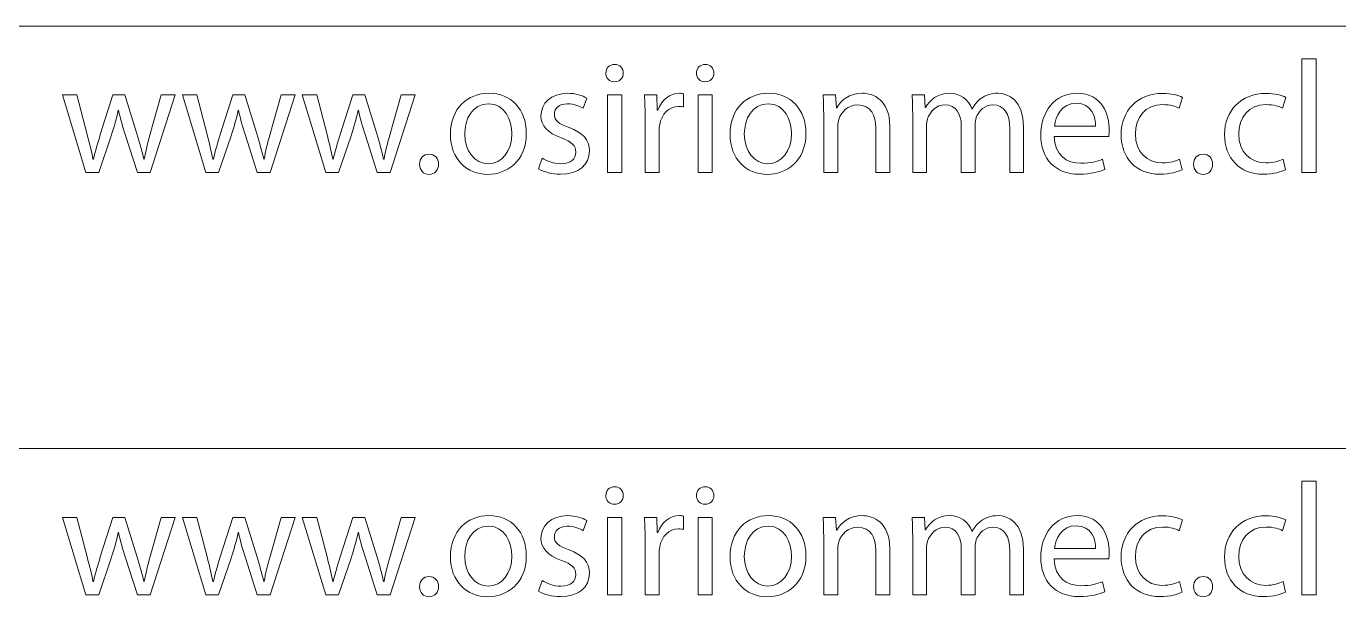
# Model space of a CAD drawing. Header units: inches. Extents: x 4400 to 4800, y 4100 to 4300.
# Drawn here: x 4729.27 to 4770.2, y 4254.66 to 4272.46 of the extents above; entities that cross this region are included whole.
import ezdxf

# ---------------------------------------------------------------- set-up
doc = ezdxf.new("R2010")
doc.units = ezdxf.units.IN
doc.header["$MEASUREMENT"] = 0
doc.layers.add('Capa 1', color=7, linetype='Continuous')

# ---------------------------------------------------------------- blocks, each defined once
blk = doc.blocks.new('block 49')
at = {"layer": 'Capa 1', "color": 1, "lineweight": 9, "true_color": 0xff0000}
for points in [[(4769.051, 4271.444), (4769.491, 4271.444), (4769.491, 4267.893), (4769.051, 4267.893), (4769.051, 4271.444)], [(4747.397, 4267.893), (4747.397, 4270.314), (4747.836, 4270.314), (4747.836, 4267.893), (4747.397, 4267.893)], [(4750.221, 4267.893), (4750.221, 4270.314), (4750.661, 4270.314), (4750.661, 4267.893), (4750.221, 4267.893)]]:
    blk.add_lwpolyline(points, dxfattribs=at)
for points, knots in [([(4747.887, 4270.994), (4747.891, 4270.844), (4747.781, 4270.724), (4747.606, 4270.724), (4747.451, 4270.724), (4747.342, 4270.844), (4747.342, 4270.994), (4747.342, 4271.149), (4747.457, 4271.269), (4747.616, 4271.269), (4747.781, 4271.269), (4747.887, 4271.149), (4747.887, 4270.994)], [0, 0, 0, 0, 1, 1, 1, 2, 2, 2, 3, 3, 3, 4, 4, 4, 4]), ([(4750.711, 4270.994), (4750.716, 4270.844), (4750.606, 4270.724), (4750.431, 4270.724), (4750.276, 4270.724), (4750.166, 4270.844), (4750.166, 4270.994), (4750.166, 4271.149), (4750.281, 4271.269), (4750.441, 4271.269), (4750.606, 4271.269), (4750.711, 4271.149), (4750.711, 4270.994)], [0, 0, 0, 0, 1, 1, 1, 2, 2, 2, 3, 3, 3, 4, 4, 4, 4]), ([(4730.846, 4270.314), (4730.846, 4270.314), (4731.167, 4269.083), (4731.167, 4269.083), (4731.236, 4268.813), (4731.302, 4268.563), (4731.347, 4268.313), (4731.347, 4268.313), (4731.362, 4268.313), (4731.362, 4268.313), (4731.416, 4268.558), (4731.497, 4268.818), (4731.577, 4269.078), (4731.577, 4269.078), (4731.972, 4270.314), (4731.972, 4270.314), (4731.972, 4270.314), (4732.342, 4270.314), (4732.342, 4270.314), (4732.342, 4270.314), (4732.717, 4269.103), (4732.717, 4269.103), (4732.807, 4268.813), (4732.877, 4268.558), (4732.932, 4268.313), (4732.932, 4268.313), (4732.947, 4268.313), (4732.947, 4268.313), (4732.987, 4268.558), (4733.052, 4268.813), (4733.132, 4269.098), (4733.132, 4269.098), (4733.477, 4270.314), (4733.477, 4270.314), (4733.477, 4270.314), (4733.912, 4270.314), (4733.912, 4270.314), (4733.912, 4270.314), (4733.132, 4267.893), (4733.132, 4267.893), (4733.132, 4267.893), (4732.732, 4267.893), (4732.732, 4267.893), (4732.732, 4267.893), (4732.362, 4269.048), (4732.362, 4269.048), (4732.277, 4269.318), (4732.207, 4269.559), (4732.147, 4269.843), (4732.147, 4269.843), (4732.137, 4269.843), (4732.137, 4269.843), (4732.077, 4269.553), (4732.002, 4269.303), (4731.917, 4269.043), (4731.917, 4269.043), (4731.527, 4267.893), (4731.527, 4267.893), (4731.527, 4267.893), (4731.127, 4267.893), (4731.127, 4267.893), (4731.127, 4267.893), (4730.397, 4270.314), (4730.397, 4270.314), (4730.397, 4270.314), (4730.846, 4270.314), (4730.846, 4270.314)], [0, 0, 0, 0, 1, 1, 1, 2, 2, 2, 3, 3, 3, 4, 4, 4, 5, 5, 5, 6, 6, 6, 7, 7, 7, 8, 8, 8, 9, 9, 9, 10, 10, 10, 11, 11, 11, 12, 12, 12, 13, 13, 13, 14, 14, 14, 15, 15, 15, 16, 16, 16, 17, 17, 17, 18, 18, 18, 19, 19, 19, 20, 20, 20, 21, 21, 21, 22, 22, 22, 22]), ([(4734.586, 4270.314), (4734.586, 4270.314), (4734.907, 4269.083), (4734.907, 4269.083), (4734.976, 4268.813), (4735.042, 4268.563), (4735.087, 4268.313), (4735.087, 4268.313), (4735.102, 4268.313), (4735.102, 4268.313), (4735.156, 4268.558), (4735.237, 4268.818), (4735.317, 4269.078), (4735.317, 4269.078), (4735.712, 4270.314), (4735.712, 4270.314), (4735.712, 4270.314), (4736.082, 4270.314), (4736.082, 4270.314), (4736.082, 4270.314), (4736.457, 4269.103), (4736.457, 4269.103), (4736.547, 4268.813), (4736.617, 4268.558), (4736.672, 4268.313), (4736.672, 4268.313), (4736.687, 4268.313), (4736.687, 4268.313), (4736.727, 4268.558), (4736.792, 4268.813), (4736.872, 4269.098), (4736.872, 4269.098), (4737.217, 4270.314), (4737.217, 4270.314), (4737.217, 4270.314), (4737.652, 4270.314), (4737.652, 4270.314), (4737.652, 4270.314), (4736.872, 4267.893), (4736.872, 4267.893), (4736.872, 4267.893), (4736.472, 4267.893), (4736.472, 4267.893), (4736.472, 4267.893), (4736.102, 4269.048), (4736.102, 4269.048), (4736.017, 4269.318), (4735.947, 4269.559), (4735.887, 4269.843), (4735.887, 4269.843), (4735.877, 4269.843), (4735.877, 4269.843), (4735.817, 4269.553), (4735.742, 4269.303), (4735.657, 4269.043), (4735.657, 4269.043), (4735.267, 4267.893), (4735.267, 4267.893), (4735.267, 4267.893), (4734.867, 4267.893), (4734.867, 4267.893), (4734.867, 4267.893), (4734.137, 4270.314), (4734.137, 4270.314), (4734.137, 4270.314), (4734.586, 4270.314), (4734.586, 4270.314)], [0, 0, 0, 0, 1, 1, 1, 2, 2, 2, 3, 3, 3, 4, 4, 4, 5, 5, 5, 6, 6, 6, 7, 7, 7, 8, 8, 8, 9, 9, 9, 10, 10, 10, 11, 11, 11, 12, 12, 12, 13, 13, 13, 14, 14, 14, 15, 15, 15, 16, 16, 16, 17, 17, 17, 18, 18, 18, 19, 19, 19, 20, 20, 20, 21, 21, 21, 22, 22, 22, 22]), ([(4738.326, 4270.314), (4738.326, 4270.314), (4738.647, 4269.083), (4738.647, 4269.083), (4738.716, 4268.813), (4738.782, 4268.563), (4738.827, 4268.313), (4738.827, 4268.313), (4738.842, 4268.313), (4738.842, 4268.313), (4738.896, 4268.558), (4738.977, 4268.818), (4739.057, 4269.078), (4739.057, 4269.078), (4739.452, 4270.314), (4739.452, 4270.314), (4739.452, 4270.314), (4739.822, 4270.314), (4739.822, 4270.314), (4739.822, 4270.314), (4740.197, 4269.103), (4740.197, 4269.103), (4740.287, 4268.813), (4740.357, 4268.558), (4740.412, 4268.313), (4740.412, 4268.313), (4740.427, 4268.313), (4740.427, 4268.313), (4740.467, 4268.558), (4740.532, 4268.813), (4740.612, 4269.098), (4740.612, 4269.098), (4740.957, 4270.314), (4740.957, 4270.314), (4740.957, 4270.314), (4741.392, 4270.314), (4741.392, 4270.314), (4741.392, 4270.314), (4740.612, 4267.893), (4740.612, 4267.893), (4740.612, 4267.893), (4740.212, 4267.893), (4740.212, 4267.893), (4740.212, 4267.893), (4739.842, 4269.048), (4739.842, 4269.048), (4739.757, 4269.318), (4739.687, 4269.559), (4739.627, 4269.843), (4739.627, 4269.843), (4739.617, 4269.843), (4739.617, 4269.843), (4739.557, 4269.553), (4739.482, 4269.303), (4739.396, 4269.043), (4739.396, 4269.043), (4739.007, 4267.893), (4739.007, 4267.893), (4739.007, 4267.893), (4738.607, 4267.893), (4738.607, 4267.893), (4738.607, 4267.893), (4737.877, 4270.314), (4737.877, 4270.314), (4737.877, 4270.314), (4738.326, 4270.314), (4738.326, 4270.314)], [0, 0, 0, 0, 1, 1, 1, 2, 2, 2, 3, 3, 3, 4, 4, 4, 5, 5, 5, 6, 6, 6, 7, 7, 7, 8, 8, 8, 9, 9, 9, 10, 10, 10, 11, 11, 11, 12, 12, 12, 13, 13, 13, 14, 14, 14, 15, 15, 15, 16, 16, 16, 17, 17, 17, 18, 18, 18, 19, 19, 19, 20, 20, 20, 21, 21, 21, 22, 22, 22, 22]), ([(4744.862, 4269.123), (4744.862, 4268.228), (4744.242, 4267.838), (4743.657, 4267.838), (4743.001, 4267.838), (4742.496, 4268.318), (4742.496, 4269.083), (4742.496, 4269.893), (4743.026, 4270.368), (4743.697, 4270.368), (4744.392, 4270.368), (4744.862, 4269.863), (4744.862, 4269.123)], [0, 0, 0, 0, 1, 1, 1, 2, 2, 2, 3, 3, 3, 4, 4, 4, 4]), ([(4745.356, 4268.343), (4745.486, 4268.258), (4745.716, 4268.168), (4745.936, 4268.168), (4746.256, 4268.168), (4746.407, 4268.328), (4746.407, 4268.528), (4746.407, 4268.738), (4746.281, 4268.853), (4745.956, 4268.973), (4745.521, 4269.128), (4745.316, 4269.368), (4745.316, 4269.658), (4745.316, 4270.048), (4745.631, 4270.368), (4746.151, 4270.368), (4746.396, 4270.368), (4746.611, 4270.299), (4746.746, 4270.219), (4746.746, 4270.219), (4746.636, 4269.899), (4746.636, 4269.899), (4746.542, 4269.958), (4746.367, 4270.038), (4746.141, 4270.038), (4745.882, 4270.038), (4745.736, 4269.889), (4745.736, 4269.708), (4745.736, 4269.509), (4745.882, 4269.418), (4746.196, 4269.298), (4746.616, 4269.138), (4746.832, 4268.928), (4746.832, 4268.568), (4746.832, 4268.143), (4746.502, 4267.843), (4745.926, 4267.843), (4745.661, 4267.843), (4745.416, 4267.908), (4745.246, 4268.008), (4745.246, 4268.008), (4745.356, 4268.343), (4745.356, 4268.343)], [0, 0, 0, 0, 1, 1, 1, 2, 2, 2, 3, 3, 3, 4, 4, 4, 5, 5, 5, 6, 6, 6, 7, 7, 7, 8, 8, 8, 9, 9, 9, 10, 10, 10, 11, 11, 11, 12, 12, 12, 13, 13, 13, 14, 14, 14, 14]), ([(4748.567, 4269.559), (4748.567, 4269.843), (4748.561, 4270.088), (4748.547, 4270.314), (4748.547, 4270.314), (4748.931, 4270.314), (4748.931, 4270.314), (4748.931, 4270.314), (4748.946, 4269.839), (4748.946, 4269.839), (4748.946, 4269.839), (4748.966, 4269.839), (4748.966, 4269.839), (4749.077, 4270.163), (4749.342, 4270.368), (4749.637, 4270.368), (4749.686, 4270.368), (4749.721, 4270.364), (4749.761, 4270.354), (4749.761, 4270.354), (4749.761, 4269.939), (4749.761, 4269.939), (4749.717, 4269.948), (4749.672, 4269.953), (4749.611, 4269.953), (4749.301, 4269.953), (4749.081, 4269.718), (4749.021, 4269.388), (4749.012, 4269.328), (4749.001, 4269.258), (4749.001, 4269.183), (4749.001, 4269.183), (4749.001, 4267.893), (4749.001, 4267.893), (4749.001, 4267.893), (4748.567, 4267.893), (4748.567, 4267.893), (4748.567, 4267.893), (4748.567, 4269.559), (4748.567, 4269.559)], [0, 0, 0, 0, 1, 1, 1, 2, 2, 2, 3, 3, 3, 4, 4, 4, 5, 5, 5, 6, 6, 6, 7, 7, 7, 8, 8, 8, 9, 9, 9, 10, 10, 10, 11, 11, 11, 12, 12, 12, 13, 13, 13, 13]), ([(4753.581, 4269.123), (4753.581, 4268.228), (4752.961, 4267.838), (4752.376, 4267.838), (4751.721, 4267.838), (4751.216, 4268.318), (4751.216, 4269.083), (4751.216, 4269.893), (4751.746, 4270.368), (4752.416, 4270.368), (4753.111, 4270.368), (4753.581, 4269.863), (4753.581, 4269.123)], [0, 0, 0, 0, 1, 1, 1, 2, 2, 2, 3, 3, 3, 4, 4, 4, 4]), ([(4754.136, 4269.658), (4754.136, 4269.909), (4754.131, 4270.114), (4754.116, 4270.314), (4754.116, 4270.314), (4754.506, 4270.314), (4754.506, 4270.314), (4754.506, 4270.314), (4754.531, 4269.913), (4754.531, 4269.913), (4754.531, 4269.913), (4754.541, 4269.913), (4754.541, 4269.913), (4754.661, 4270.143), (4754.941, 4270.368), (4755.341, 4270.368), (4755.676, 4270.368), (4756.196, 4270.169), (4756.196, 4269.338), (4756.196, 4269.338), (4756.196, 4267.893), (4756.196, 4267.893), (4756.196, 4267.893), (4755.757, 4267.893), (4755.757, 4267.893), (4755.757, 4267.893), (4755.757, 4269.288), (4755.757, 4269.288), (4755.757, 4269.678), (4755.611, 4270.004), (4755.196, 4270.004), (4754.906, 4270.004), (4754.681, 4269.798), (4754.606, 4269.553), (4754.586, 4269.499), (4754.576, 4269.423), (4754.576, 4269.348), (4754.576, 4269.348), (4754.576, 4267.893), (4754.576, 4267.893), (4754.576, 4267.893), (4754.136, 4267.893), (4754.136, 4267.893), (4754.136, 4267.893), (4754.136, 4269.658), (4754.136, 4269.658)], [0, 0, 0, 0, 1, 1, 1, 2, 2, 2, 3, 3, 3, 4, 4, 4, 5, 5, 5, 6, 6, 6, 7, 7, 7, 8, 8, 8, 9, 9, 9, 10, 10, 10, 11, 11, 11, 12, 12, 12, 13, 13, 13, 14, 14, 14, 15, 15, 15, 15]), ([(4756.911, 4269.658), (4756.911, 4269.909), (4756.906, 4270.114), (4756.891, 4270.314), (4756.891, 4270.314), (4757.276, 4270.314), (4757.276, 4270.314), (4757.276, 4270.314), (4757.296, 4269.923), (4757.296, 4269.923), (4757.296, 4269.923), (4757.311, 4269.923), (4757.311, 4269.923), (4757.446, 4270.153), (4757.671, 4270.368), (4758.071, 4270.368), (4758.401, 4270.368), (4758.651, 4270.169), (4758.757, 4269.883), (4758.757, 4269.883), (4758.766, 4269.883), (4758.766, 4269.883), (4758.841, 4270.018), (4758.936, 4270.124), (4759.036, 4270.199), (4759.182, 4270.309), (4759.342, 4270.368), (4759.572, 4270.368), (4759.891, 4270.368), (4760.367, 4270.159), (4760.367, 4269.318), (4760.367, 4269.318), (4760.367, 4267.893), (4760.367, 4267.893), (4760.367, 4267.893), (4759.937, 4267.893), (4759.937, 4267.893), (4759.937, 4267.893), (4759.937, 4269.263), (4759.937, 4269.263), (4759.937, 4269.728), (4759.767, 4270.008), (4759.411, 4270.008), (4759.162, 4270.008), (4758.967, 4269.823), (4758.892, 4269.608), (4758.872, 4269.549), (4758.856, 4269.468), (4758.856, 4269.388), (4758.856, 4269.388), (4758.856, 4267.893), (4758.856, 4267.893), (4758.856, 4267.893), (4758.427, 4267.893), (4758.427, 4267.893), (4758.427, 4267.893), (4758.427, 4269.344), (4758.427, 4269.344), (4758.427, 4269.728), (4758.256, 4270.008), (4757.921, 4270.008), (4757.646, 4270.008), (4757.446, 4269.788), (4757.376, 4269.569), (4757.351, 4269.503), (4757.341, 4269.428), (4757.341, 4269.354), (4757.341, 4269.354), (4757.341, 4267.893), (4757.341, 4267.893), (4757.341, 4267.893), (4756.911, 4267.893), (4756.911, 4267.893), (4756.911, 4267.893), (4756.911, 4269.658), (4756.911, 4269.658)], [0, 0, 0, 0, 1, 1, 1, 2, 2, 2, 3, 3, 3, 4, 4, 4, 5, 5, 5, 6, 6, 6, 7, 7, 7, 8, 8, 8, 9, 9, 9, 10, 10, 10, 11, 11, 11, 12, 12, 12, 13, 13, 13, 14, 14, 14, 15, 15, 15, 16, 16, 16, 17, 17, 17, 18, 18, 18, 19, 19, 19, 20, 20, 20, 21, 21, 21, 22, 22, 22, 23, 23, 23, 24, 24, 24, 25, 25, 25, 25]), ([(4761.326, 4269.023), (4761.336, 4268.428), (4761.716, 4268.183), (4762.156, 4268.183), (4762.471, 4268.183), (4762.661, 4268.238), (4762.827, 4268.308), (4762.827, 4268.308), (4762.901, 4267.993), (4762.901, 4267.993), (4762.746, 4267.923), (4762.481, 4267.843), (4762.096, 4267.843), (4761.351, 4267.843), (4760.906, 4268.333), (4760.906, 4269.063), (4760.906, 4269.793), (4761.336, 4270.368), (4762.041, 4270.368), (4762.831, 4270.368), (4763.042, 4269.674), (4763.042, 4269.228), (4763.042, 4269.138), (4763.031, 4269.068), (4763.026, 4269.023), (4763.026, 4269.023), (4761.326, 4269.023), (4761.326, 4269.023)], [0, 0, 0, 0, 1, 1, 1, 2, 2, 2, 3, 3, 3, 4, 4, 4, 5, 5, 5, 6, 6, 6, 7, 7, 7, 8, 8, 8, 9, 9, 9, 9]), ([(4765.311, 4267.983), (4765.196, 4267.923), (4764.941, 4267.843), (4764.616, 4267.843), (4763.886, 4267.843), (4763.411, 4268.338), (4763.411, 4269.078), (4763.411, 4269.823), (4763.921, 4270.364), (4764.711, 4270.364), (4764.971, 4270.364), (4765.201, 4270.299), (4765.322, 4270.239), (4765.322, 4270.239), (4765.221, 4269.899), (4765.221, 4269.899), (4765.116, 4269.958), (4764.951, 4270.014), (4764.711, 4270.014), (4764.156, 4270.014), (4763.856, 4269.603), (4763.856, 4269.098), (4763.856, 4268.538), (4764.216, 4268.193), (4764.696, 4268.193), (4764.946, 4268.193), (4765.111, 4268.258), (4765.236, 4268.313), (4765.236, 4268.313), (4765.311, 4267.983), (4765.311, 4267.983)], [0, 0, 0, 0, 1, 1, 1, 2, 2, 2, 3, 3, 3, 4, 4, 4, 5, 5, 5, 6, 6, 6, 7, 7, 7, 8, 8, 8, 9, 9, 9, 10, 10, 10, 10]), ([(4768.536, 4267.983), (4768.421, 4267.923), (4768.166, 4267.843), (4767.841, 4267.843), (4767.111, 4267.843), (4766.636, 4268.338), (4766.636, 4269.078), (4766.636, 4269.823), (4767.146, 4270.364), (4767.936, 4270.364), (4768.196, 4270.364), (4768.426, 4270.299), (4768.546, 4270.239), (4768.546, 4270.239), (4768.446, 4269.899), (4768.446, 4269.899), (4768.341, 4269.958), (4768.176, 4270.014), (4767.936, 4270.014), (4767.381, 4270.014), (4767.081, 4269.603), (4767.081, 4269.098), (4767.081, 4268.538), (4767.441, 4268.193), (4767.921, 4268.193), (4768.171, 4268.193), (4768.336, 4268.258), (4768.461, 4268.313), (4768.461, 4268.313), (4768.536, 4267.983), (4768.536, 4267.983)], [0, 0, 0, 0, 1, 1, 1, 2, 2, 2, 3, 3, 3, 4, 4, 4, 5, 5, 5, 6, 6, 6, 7, 7, 7, 8, 8, 8, 9, 9, 9, 10, 10, 10, 10]), ([(4742.942, 4269.098), (4742.942, 4268.568), (4743.247, 4268.168), (4743.677, 4268.168), (4744.097, 4268.168), (4744.412, 4268.563), (4744.412, 4269.108), (4744.412, 4269.519), (4744.207, 4270.038), (4743.686, 4270.038), (4743.167, 4270.038), (4742.942, 4269.559), (4742.942, 4269.098)], [0, 0, 0, 0, 1, 1, 1, 2, 2, 2, 3, 3, 3, 4, 4, 4, 4]), ([(4751.661, 4269.098), (4751.661, 4268.568), (4751.966, 4268.168), (4752.396, 4268.168), (4752.817, 4268.168), (4753.131, 4268.563), (4753.131, 4269.108), (4753.131, 4269.519), (4752.926, 4270.038), (4752.406, 4270.038), (4751.886, 4270.038), (4751.661, 4269.559), (4751.661, 4269.098)], [0, 0, 0, 0, 1, 1, 1, 2, 2, 2, 3, 3, 3, 4, 4, 4, 4]), ([(4762.616, 4269.338), (4762.621, 4269.618), (4762.501, 4270.054), (4762.006, 4270.054), (4761.561, 4270.054), (4761.366, 4269.643), (4761.331, 4269.338), (4761.331, 4269.338), (4762.616, 4269.338), (4762.616, 4269.338)], [0, 0, 0, 0, 1, 1, 1, 2, 2, 2, 3, 3, 3, 3]), ([(4741.532, 4268.153), (4741.532, 4268.338), (4741.656, 4268.468), (4741.831, 4268.468), (4742.007, 4268.468), (4742.126, 4268.338), (4742.126, 4268.153), (4742.126, 4267.973), (4742.011, 4267.838), (4741.827, 4267.838), (4741.652, 4267.838), (4741.532, 4267.973), (4741.532, 4268.153)], [0, 0, 0, 0, 1, 1, 1, 2, 2, 2, 3, 3, 3, 4, 4, 4, 4]), ([(4765.671, 4268.153), (4765.671, 4268.338), (4765.796, 4268.468), (4765.971, 4268.468), (4766.146, 4268.468), (4766.266, 4268.338), (4766.266, 4268.153), (4766.266, 4267.973), (4766.151, 4267.838), (4765.966, 4267.838), (4765.791, 4267.838), (4765.671, 4267.973), (4765.671, 4268.153)], [0, 0, 0, 0, 1, 1, 1, 2, 2, 2, 3, 3, 3, 4, 4, 4, 4])]:
    blk.add_open_spline(points, degree=3, knots=knots, dxfattribs=at)
blk = doc.blocks.new('block 50')
at = {"layer": 'Capa 1', "color": 1, "lineweight": 9, "true_color": 0xff0000}
for points in [[(4769.051, 4258.269), (4769.491, 4258.269), (4769.491, 4254.719), (4769.051, 4254.719), (4769.051, 4258.269)], [(4747.397, 4254.719), (4747.397, 4257.139), (4747.836, 4257.139), (4747.836, 4254.719), (4747.397, 4254.719)], [(4750.221, 4254.719), (4750.221, 4257.139), (4750.661, 4257.139), (4750.661, 4254.719), (4750.221, 4254.719)]]:
    blk.add_lwpolyline(points, dxfattribs=at)
for points, knots in [([(4747.887, 4257.819), (4747.891, 4257.669), (4747.781, 4257.549), (4747.606, 4257.549), (4747.451, 4257.549), (4747.342, 4257.669), (4747.342, 4257.819), (4747.342, 4257.974), (4747.457, 4258.094), (4747.616, 4258.094), (4747.781, 4258.094), (4747.887, 4257.974), (4747.887, 4257.819)], [0, 0, 0, 0, 1, 1, 1, 2, 2, 2, 3, 3, 3, 4, 4, 4, 4]), ([(4750.711, 4257.819), (4750.716, 4257.669), (4750.606, 4257.549), (4750.431, 4257.549), (4750.276, 4257.549), (4750.166, 4257.669), (4750.166, 4257.819), (4750.166, 4257.974), (4750.281, 4258.094), (4750.441, 4258.094), (4750.606, 4258.094), (4750.711, 4257.974), (4750.711, 4257.819)], [0, 0, 0, 0, 1, 1, 1, 2, 2, 2, 3, 3, 3, 4, 4, 4, 4]), ([(4730.846, 4257.139), (4730.846, 4257.139), (4731.167, 4255.909), (4731.167, 4255.909), (4731.236, 4255.639), (4731.302, 4255.389), (4731.347, 4255.139), (4731.347, 4255.139), (4731.362, 4255.139), (4731.362, 4255.139), (4731.416, 4255.384), (4731.497, 4255.644), (4731.577, 4255.904), (4731.577, 4255.904), (4731.972, 4257.139), (4731.972, 4257.139), (4731.972, 4257.139), (4732.342, 4257.139), (4732.342, 4257.139), (4732.342, 4257.139), (4732.717, 4255.929), (4732.717, 4255.929), (4732.807, 4255.639), (4732.877, 4255.384), (4732.932, 4255.139), (4732.932, 4255.139), (4732.947, 4255.139), (4732.947, 4255.139), (4732.987, 4255.384), (4733.052, 4255.639), (4733.132, 4255.924), (4733.132, 4255.924), (4733.477, 4257.139), (4733.477, 4257.139), (4733.477, 4257.139), (4733.912, 4257.139), (4733.912, 4257.139), (4733.912, 4257.139), (4733.132, 4254.719), (4733.132, 4254.719), (4733.132, 4254.719), (4732.732, 4254.719), (4732.732, 4254.719), (4732.732, 4254.719), (4732.362, 4255.874), (4732.362, 4255.874), (4732.277, 4256.144), (4732.207, 4256.384), (4732.147, 4256.669), (4732.147, 4256.669), (4732.137, 4256.669), (4732.137, 4256.669), (4732.077, 4256.379), (4732.002, 4256.129), (4731.917, 4255.869), (4731.917, 4255.869), (4731.527, 4254.719), (4731.527, 4254.719), (4731.527, 4254.719), (4731.127, 4254.719), (4731.127, 4254.719), (4731.127, 4254.719), (4730.397, 4257.139), (4730.397, 4257.139), (4730.397, 4257.139), (4730.846, 4257.139), (4730.846, 4257.139)], [0, 0, 0, 0, 1, 1, 1, 2, 2, 2, 3, 3, 3, 4, 4, 4, 5, 5, 5, 6, 6, 6, 7, 7, 7, 8, 8, 8, 9, 9, 9, 10, 10, 10, 11, 11, 11, 12, 12, 12, 13, 13, 13, 14, 14, 14, 15, 15, 15, 16, 16, 16, 17, 17, 17, 18, 18, 18, 19, 19, 19, 20, 20, 20, 21, 21, 21, 22, 22, 22, 22]), ([(4734.586, 4257.139), (4734.586, 4257.139), (4734.907, 4255.909), (4734.907, 4255.909), (4734.976, 4255.639), (4735.042, 4255.389), (4735.087, 4255.139), (4735.087, 4255.139), (4735.102, 4255.139), (4735.102, 4255.139), (4735.156, 4255.384), (4735.237, 4255.644), (4735.317, 4255.904), (4735.317, 4255.904), (4735.712, 4257.139), (4735.712, 4257.139), (4735.712, 4257.139), (4736.082, 4257.139), (4736.082, 4257.139), (4736.082, 4257.139), (4736.457, 4255.929), (4736.457, 4255.929), (4736.547, 4255.639), (4736.617, 4255.384), (4736.672, 4255.139), (4736.672, 4255.139), (4736.687, 4255.139), (4736.687, 4255.139), (4736.727, 4255.384), (4736.792, 4255.639), (4736.872, 4255.924), (4736.872, 4255.924), (4737.217, 4257.139), (4737.217, 4257.139), (4737.217, 4257.139), (4737.652, 4257.139), (4737.652, 4257.139), (4737.652, 4257.139), (4736.872, 4254.719), (4736.872, 4254.719), (4736.872, 4254.719), (4736.472, 4254.719), (4736.472, 4254.719), (4736.472, 4254.719), (4736.102, 4255.874), (4736.102, 4255.874), (4736.017, 4256.144), (4735.947, 4256.384), (4735.887, 4256.669), (4735.887, 4256.669), (4735.877, 4256.669), (4735.877, 4256.669), (4735.817, 4256.379), (4735.742, 4256.129), (4735.657, 4255.869), (4735.657, 4255.869), (4735.267, 4254.719), (4735.267, 4254.719), (4735.267, 4254.719), (4734.867, 4254.719), (4734.867, 4254.719), (4734.867, 4254.719), (4734.137, 4257.139), (4734.137, 4257.139), (4734.137, 4257.139), (4734.586, 4257.139), (4734.586, 4257.139)], [0, 0, 0, 0, 1, 1, 1, 2, 2, 2, 3, 3, 3, 4, 4, 4, 5, 5, 5, 6, 6, 6, 7, 7, 7, 8, 8, 8, 9, 9, 9, 10, 10, 10, 11, 11, 11, 12, 12, 12, 13, 13, 13, 14, 14, 14, 15, 15, 15, 16, 16, 16, 17, 17, 17, 18, 18, 18, 19, 19, 19, 20, 20, 20, 21, 21, 21, 22, 22, 22, 22]), ([(4738.326, 4257.139), (4738.326, 4257.139), (4738.647, 4255.909), (4738.647, 4255.909), (4738.716, 4255.639), (4738.782, 4255.389), (4738.827, 4255.139), (4738.827, 4255.139), (4738.842, 4255.139), (4738.842, 4255.139), (4738.896, 4255.384), (4738.977, 4255.644), (4739.057, 4255.904), (4739.057, 4255.904), (4739.452, 4257.139), (4739.452, 4257.139), (4739.452, 4257.139), (4739.822, 4257.139), (4739.822, 4257.139), (4739.822, 4257.139), (4740.197, 4255.929), (4740.197, 4255.929), (4740.287, 4255.639), (4740.357, 4255.384), (4740.412, 4255.139), (4740.412, 4255.139), (4740.427, 4255.139), (4740.427, 4255.139), (4740.467, 4255.384), (4740.532, 4255.639), (4740.612, 4255.924), (4740.612, 4255.924), (4740.957, 4257.139), (4740.957, 4257.139), (4740.957, 4257.139), (4741.392, 4257.139), (4741.392, 4257.139), (4741.392, 4257.139), (4740.612, 4254.719), (4740.612, 4254.719), (4740.612, 4254.719), (4740.212, 4254.719), (4740.212, 4254.719), (4740.212, 4254.719), (4739.842, 4255.874), (4739.842, 4255.874), (4739.757, 4256.144), (4739.687, 4256.384), (4739.627, 4256.669), (4739.627, 4256.669), (4739.617, 4256.669), (4739.617, 4256.669), (4739.557, 4256.379), (4739.482, 4256.129), (4739.396, 4255.869), (4739.396, 4255.869), (4739.007, 4254.719), (4739.007, 4254.719), (4739.007, 4254.719), (4738.607, 4254.719), (4738.607, 4254.719), (4738.607, 4254.719), (4737.877, 4257.139), (4737.877, 4257.139), (4737.877, 4257.139), (4738.326, 4257.139), (4738.326, 4257.139)], [0, 0, 0, 0, 1, 1, 1, 2, 2, 2, 3, 3, 3, 4, 4, 4, 5, 5, 5, 6, 6, 6, 7, 7, 7, 8, 8, 8, 9, 9, 9, 10, 10, 10, 11, 11, 11, 12, 12, 12, 13, 13, 13, 14, 14, 14, 15, 15, 15, 16, 16, 16, 17, 17, 17, 18, 18, 18, 19, 19, 19, 20, 20, 20, 21, 21, 21, 22, 22, 22, 22]), ([(4744.862, 4255.949), (4744.862, 4255.054), (4744.242, 4254.664), (4743.657, 4254.664), (4743.001, 4254.664), (4742.496, 4255.144), (4742.496, 4255.909), (4742.496, 4256.719), (4743.026, 4257.194), (4743.697, 4257.194), (4744.392, 4257.194), (4744.862, 4256.689), (4744.862, 4255.949)], [0, 0, 0, 0, 1, 1, 1, 2, 2, 2, 3, 3, 3, 4, 4, 4, 4]), ([(4742.942, 4255.924), (4742.942, 4255.394), (4743.247, 4254.994), (4743.677, 4254.994), (4744.097, 4254.994), (4744.412, 4255.389), (4744.412, 4255.934), (4744.412, 4256.344), (4744.207, 4256.864), (4743.686, 4256.864), (4743.167, 4256.864), (4742.942, 4256.384), (4742.942, 4255.924)], [0, 0, 0, 0, 1, 1, 1, 2, 2, 2, 3, 3, 3, 4, 4, 4, 4]), ([(4745.356, 4255.169), (4745.486, 4255.084), (4745.716, 4254.994), (4745.936, 4254.994), (4746.256, 4254.994), (4746.407, 4255.154), (4746.407, 4255.354), (4746.407, 4255.564), (4746.281, 4255.679), (4745.956, 4255.799), (4745.521, 4255.954), (4745.316, 4256.194), (4745.316, 4256.484), (4745.316, 4256.874), (4745.631, 4257.194), (4746.151, 4257.194), (4746.396, 4257.194), (4746.611, 4257.124), (4746.746, 4257.044), (4746.746, 4257.044), (4746.636, 4256.724), (4746.636, 4256.724), (4746.542, 4256.784), (4746.367, 4256.864), (4746.141, 4256.864), (4745.882, 4256.864), (4745.736, 4256.714), (4745.736, 4256.534), (4745.736, 4256.334), (4745.882, 4256.244), (4746.196, 4256.124), (4746.616, 4255.964), (4746.832, 4255.754), (4746.832, 4255.394), (4746.832, 4254.969), (4746.502, 4254.669), (4745.926, 4254.669), (4745.661, 4254.669), (4745.416, 4254.734), (4745.246, 4254.834), (4745.246, 4254.834), (4745.356, 4255.169), (4745.356, 4255.169)], [0, 0, 0, 0, 1, 1, 1, 2, 2, 2, 3, 3, 3, 4, 4, 4, 5, 5, 5, 6, 6, 6, 7, 7, 7, 8, 8, 8, 9, 9, 9, 10, 10, 10, 11, 11, 11, 12, 12, 12, 13, 13, 13, 14, 14, 14, 14]), ([(4748.567, 4256.384), (4748.567, 4256.669), (4748.561, 4256.914), (4748.547, 4257.139), (4748.547, 4257.139), (4748.931, 4257.139), (4748.931, 4257.139), (4748.931, 4257.139), (4748.946, 4256.664), (4748.946, 4256.664), (4748.946, 4256.664), (4748.966, 4256.664), (4748.966, 4256.664), (4749.077, 4256.989), (4749.342, 4257.194), (4749.637, 4257.194), (4749.686, 4257.194), (4749.721, 4257.189), (4749.761, 4257.179), (4749.761, 4257.179), (4749.761, 4256.764), (4749.761, 4256.764), (4749.717, 4256.774), (4749.672, 4256.779), (4749.611, 4256.779), (4749.301, 4256.779), (4749.081, 4256.544), (4749.021, 4256.214), (4749.012, 4256.154), (4749.001, 4256.084), (4749.001, 4256.009), (4749.001, 4256.009), (4749.001, 4254.719), (4749.001, 4254.719), (4749.001, 4254.719), (4748.567, 4254.719), (4748.567, 4254.719), (4748.567, 4254.719), (4748.567, 4256.384), (4748.567, 4256.384)], [0, 0, 0, 0, 1, 1, 1, 2, 2, 2, 3, 3, 3, 4, 4, 4, 5, 5, 5, 6, 6, 6, 7, 7, 7, 8, 8, 8, 9, 9, 9, 10, 10, 10, 11, 11, 11, 12, 12, 12, 13, 13, 13, 13]), ([(4753.581, 4255.949), (4753.581, 4255.054), (4752.961, 4254.664), (4752.376, 4254.664), (4751.721, 4254.664), (4751.216, 4255.144), (4751.216, 4255.909), (4751.216, 4256.719), (4751.746, 4257.194), (4752.416, 4257.194), (4753.111, 4257.194), (4753.581, 4256.689), (4753.581, 4255.949)], [0, 0, 0, 0, 1, 1, 1, 2, 2, 2, 3, 3, 3, 4, 4, 4, 4]), ([(4751.661, 4255.924), (4751.661, 4255.394), (4751.966, 4254.994), (4752.396, 4254.994), (4752.817, 4254.994), (4753.131, 4255.389), (4753.131, 4255.934), (4753.131, 4256.344), (4752.926, 4256.864), (4752.406, 4256.864), (4751.886, 4256.864), (4751.661, 4256.384), (4751.661, 4255.924)], [0, 0, 0, 0, 1, 1, 1, 2, 2, 2, 3, 3, 3, 4, 4, 4, 4]), ([(4754.136, 4256.484), (4754.136, 4256.734), (4754.131, 4256.939), (4754.116, 4257.139), (4754.116, 4257.139), (4754.506, 4257.139), (4754.506, 4257.139), (4754.506, 4257.139), (4754.531, 4256.739), (4754.531, 4256.739), (4754.531, 4256.739), (4754.541, 4256.739), (4754.541, 4256.739), (4754.661, 4256.969), (4754.941, 4257.194), (4755.341, 4257.194), (4755.676, 4257.194), (4756.196, 4256.994), (4756.196, 4256.164), (4756.196, 4256.164), (4756.196, 4254.719), (4756.196, 4254.719), (4756.196, 4254.719), (4755.757, 4254.719), (4755.757, 4254.719), (4755.757, 4254.719), (4755.757, 4256.114), (4755.757, 4256.114), (4755.757, 4256.504), (4755.611, 4256.829), (4755.196, 4256.829), (4754.906, 4256.829), (4754.681, 4256.624), (4754.606, 4256.379), (4754.586, 4256.324), (4754.576, 4256.249), (4754.576, 4256.174), (4754.576, 4256.174), (4754.576, 4254.719), (4754.576, 4254.719), (4754.576, 4254.719), (4754.136, 4254.719), (4754.136, 4254.719), (4754.136, 4254.719), (4754.136, 4256.484), (4754.136, 4256.484)], [0, 0, 0, 0, 1, 1, 1, 2, 2, 2, 3, 3, 3, 4, 4, 4, 5, 5, 5, 6, 6, 6, 7, 7, 7, 8, 8, 8, 9, 9, 9, 10, 10, 10, 11, 11, 11, 12, 12, 12, 13, 13, 13, 14, 14, 14, 15, 15, 15, 15]), ([(4756.911, 4256.484), (4756.911, 4256.734), (4756.906, 4256.939), (4756.891, 4257.139), (4756.891, 4257.139), (4757.276, 4257.139), (4757.276, 4257.139), (4757.276, 4257.139), (4757.296, 4256.749), (4757.296, 4256.749), (4757.296, 4256.749), (4757.311, 4256.749), (4757.311, 4256.749), (4757.446, 4256.979), (4757.671, 4257.194), (4758.071, 4257.194), (4758.401, 4257.194), (4758.651, 4256.994), (4758.757, 4256.709), (4758.757, 4256.709), (4758.766, 4256.709), (4758.766, 4256.709), (4758.841, 4256.844), (4758.936, 4256.949), (4759.036, 4257.024), (4759.182, 4257.134), (4759.342, 4257.194), (4759.572, 4257.194), (4759.891, 4257.194), (4760.367, 4256.984), (4760.367, 4256.144), (4760.367, 4256.144), (4760.367, 4254.719), (4760.367, 4254.719), (4760.367, 4254.719), (4759.937, 4254.719), (4759.937, 4254.719), (4759.937, 4254.719), (4759.937, 4256.089), (4759.937, 4256.089), (4759.937, 4256.554), (4759.767, 4256.834), (4759.411, 4256.834), (4759.162, 4256.834), (4758.967, 4256.649), (4758.892, 4256.434), (4758.872, 4256.374), (4758.856, 4256.294), (4758.856, 4256.214), (4758.856, 4256.214), (4758.856, 4254.719), (4758.856, 4254.719), (4758.856, 4254.719), (4758.427, 4254.719), (4758.427, 4254.719), (4758.427, 4254.719), (4758.427, 4256.169), (4758.427, 4256.169), (4758.427, 4256.554), (4758.256, 4256.834), (4757.921, 4256.834), (4757.646, 4256.834), (4757.446, 4256.614), (4757.376, 4256.394), (4757.351, 4256.329), (4757.341, 4256.254), (4757.341, 4256.179), (4757.341, 4256.179), (4757.341, 4254.719), (4757.341, 4254.719), (4757.341, 4254.719), (4756.911, 4254.719), (4756.911, 4254.719), (4756.911, 4254.719), (4756.911, 4256.484), (4756.911, 4256.484)], [0, 0, 0, 0, 1, 1, 1, 2, 2, 2, 3, 3, 3, 4, 4, 4, 5, 5, 5, 6, 6, 6, 7, 7, 7, 8, 8, 8, 9, 9, 9, 10, 10, 10, 11, 11, 11, 12, 12, 12, 13, 13, 13, 14, 14, 14, 15, 15, 15, 16, 16, 16, 17, 17, 17, 18, 18, 18, 19, 19, 19, 20, 20, 20, 21, 21, 21, 22, 22, 22, 23, 23, 23, 24, 24, 24, 25, 25, 25, 25]), ([(4761.326, 4255.849), (4761.336, 4255.254), (4761.716, 4255.009), (4762.156, 4255.009), (4762.471, 4255.009), (4762.661, 4255.064), (4762.827, 4255.134), (4762.827, 4255.134), (4762.901, 4254.819), (4762.901, 4254.819), (4762.746, 4254.749), (4762.481, 4254.669), (4762.096, 4254.669), (4761.351, 4254.669), (4760.906, 4255.159), (4760.906, 4255.889), (4760.906, 4256.619), (4761.336, 4257.194), (4762.041, 4257.194), (4762.831, 4257.194), (4763.042, 4256.499), (4763.042, 4256.054), (4763.042, 4255.964), (4763.031, 4255.894), (4763.026, 4255.849), (4763.026, 4255.849), (4761.326, 4255.849), (4761.326, 4255.849)], [0, 0, 0, 0, 1, 1, 1, 2, 2, 2, 3, 3, 3, 4, 4, 4, 5, 5, 5, 6, 6, 6, 7, 7, 7, 8, 8, 8, 9, 9, 9, 9]), ([(4762.616, 4256.164), (4762.621, 4256.444), (4762.501, 4256.879), (4762.006, 4256.879), (4761.561, 4256.879), (4761.366, 4256.469), (4761.331, 4256.164), (4761.331, 4256.164), (4762.616, 4256.164), (4762.616, 4256.164)], [0, 0, 0, 0, 1, 1, 1, 2, 2, 2, 3, 3, 3, 3]), ([(4765.311, 4254.809), (4765.196, 4254.749), (4764.941, 4254.669), (4764.616, 4254.669), (4763.886, 4254.669), (4763.411, 4255.164), (4763.411, 4255.904), (4763.411, 4256.649), (4763.921, 4257.189), (4764.711, 4257.189), (4764.971, 4257.189), (4765.201, 4257.124), (4765.322, 4257.064), (4765.322, 4257.064), (4765.221, 4256.724), (4765.221, 4256.724), (4765.116, 4256.784), (4764.951, 4256.839), (4764.711, 4256.839), (4764.156, 4256.839), (4763.856, 4256.429), (4763.856, 4255.924), (4763.856, 4255.364), (4764.216, 4255.019), (4764.696, 4255.019), (4764.946, 4255.019), (4765.111, 4255.084), (4765.236, 4255.139), (4765.236, 4255.139), (4765.311, 4254.809), (4765.311, 4254.809)], [0, 0, 0, 0, 1, 1, 1, 2, 2, 2, 3, 3, 3, 4, 4, 4, 5, 5, 5, 6, 6, 6, 7, 7, 7, 8, 8, 8, 9, 9, 9, 10, 10, 10, 10]), ([(4768.536, 4254.809), (4768.421, 4254.749), (4768.166, 4254.669), (4767.841, 4254.669), (4767.111, 4254.669), (4766.636, 4255.164), (4766.636, 4255.904), (4766.636, 4256.649), (4767.146, 4257.189), (4767.936, 4257.189), (4768.196, 4257.189), (4768.426, 4257.124), (4768.546, 4257.064), (4768.546, 4257.064), (4768.446, 4256.724), (4768.446, 4256.724), (4768.341, 4256.784), (4768.176, 4256.839), (4767.936, 4256.839), (4767.381, 4256.839), (4767.081, 4256.429), (4767.081, 4255.924), (4767.081, 4255.364), (4767.441, 4255.019), (4767.921, 4255.019), (4768.171, 4255.019), (4768.336, 4255.084), (4768.461, 4255.139), (4768.461, 4255.139), (4768.536, 4254.809), (4768.536, 4254.809)], [0, 0, 0, 0, 1, 1, 1, 2, 2, 2, 3, 3, 3, 4, 4, 4, 5, 5, 5, 6, 6, 6, 7, 7, 7, 8, 8, 8, 9, 9, 9, 10, 10, 10, 10]), ([(4741.532, 4254.979), (4741.532, 4255.164), (4741.656, 4255.294), (4741.831, 4255.294), (4742.007, 4255.294), (4742.126, 4255.164), (4742.126, 4254.979), (4742.126, 4254.799), (4742.011, 4254.664), (4741.827, 4254.664), (4741.652, 4254.664), (4741.532, 4254.799), (4741.532, 4254.979)], [0, 0, 0, 0, 1, 1, 1, 2, 2, 2, 3, 3, 3, 4, 4, 4, 4]), ([(4765.671, 4254.979), (4765.671, 4255.164), (4765.796, 4255.294), (4765.971, 4255.294), (4766.146, 4255.294), (4766.266, 4255.164), (4766.266, 4254.979), (4766.266, 4254.799), (4766.151, 4254.664), (4765.966, 4254.664), (4765.791, 4254.664), (4765.671, 4254.799), (4765.671, 4254.979)], [0, 0, 0, 0, 1, 1, 1, 2, 2, 2, 3, 3, 3, 4, 4, 4, 4])]:
    blk.add_open_spline(points, degree=3, knots=knots, dxfattribs=at)

msp = doc.modelspace()

# ---------------------------------------------------------------- linework, layer by layer
at = {"layer": 'Capa 1', "color": 7, "lineweight": 9, "true_color": 0xffffff}
msp.add_open_spline([(4748.999, 4272.458), (4748.999, 4272.458), (4706.305, 4272.457), (4706.305, 4272.457), (4703.237, 4272.457), (4700.667, 4270.286), (4700, 4267.371), (4700, 4267.371), (4700.001, 4267.37), (4700.001, 4267.37), (4700.001, 4267.37), (4709.793, 4267.37), (4709.793, 4267.37), (4709.793, 4267.37), (4709.793, 4267.37), (4709.793, 4267.37), (4709.793, 4267.647), (4710.017, 4267.87), (4710.293, 4267.87), (4710.57, 4267.87), (4710.793, 4267.647), (4710.793, 4267.37), (4710.793, 4267.094), (4710.57, 4266.87), (4710.334, 4266.87), (4710.334, 4266.87), (4710.334, 4264.87), (4710.334, 4264.87), (4710.57, 4264.87), (4710.793, 4264.647), (4710.793, 4264.37), (4710.793, 4264.094), (4710.57, 4263.87), (4710.293, 4263.87), (4710.017, 4263.87), (4709.793, 4264.094), (4709.793, 4264.37), (4709.793, 4264.37), (4700, 4264.37), (4700, 4264.37), (4700, 4264.37), (4700, 4264.37), (4700, 4264.37), (4700.667, 4261.455), (4703.237, 4259.283), (4706.305, 4259.283), (4706.305, 4259.283), (4748.999, 4259.283), (4748.999, 4259.283), (4748.999, 4259.283), (4791.694, 4259.283), (4791.694, 4259.283), (4794.762, 4259.283), (4797.332, 4261.455), (4797.999, 4264.37), (4797.999, 4264.37), (4797.999, 4264.37), (4797.999, 4264.37), (4797.999, 4264.37), (4788.204, 4264.37), (4788.204, 4264.37), (4788.204, 4264.094), (4787.98, 4263.87), (4787.704, 4263.87), (4787.427, 4263.87), (4787.204, 4264.094), (4787.204, 4264.37), (4787.204, 4264.647), (4787.427, 4264.87), (4787.674, 4264.9), (4787.674, 4264.9), (4787.674, 4266.9), (4787.674, 4266.9), (4787.427, 4266.87), (4787.204, 4267.094), (4787.204, 4267.37), (4787.204, 4267.647), (4787.427, 4267.87), (4787.704, 4267.87), (4787.98, 4267.87), (4788.204, 4267.647), (4788.204, 4267.37), (4788.204, 4267.37), (4788.204, 4267.37), (4788.204, 4267.37), (4788.204, 4267.37), (4797.998, 4267.37), (4797.998, 4267.37), (4797.998, 4267.37), (4797.999, 4267.371), (4797.999, 4267.371), (4797.332, 4270.286), (4794.762, 4272.458), (4791.694, 4272.458), (4791.694, 4272.458), (4748.999, 4272.458), (4748.999, 4272.458)], degree=3, knots=[0, 0, 0, 0, 1, 1, 1, 2, 2, 2, 3, 3, 3, 4, 4, 4, 5, 5, 5, 6, 6, 6, 7, 7, 7, 8, 8, 8, 9, 9, 9, 10, 10, 10, 11, 11, 11, 12, 12, 12, 13, 13, 13, 14, 14, 14, 15, 15, 15, 16, 16, 16, 17, 17, 17, 18, 18, 18, 19, 19, 19, 20, 20, 20, 21, 21, 21, 22, 22, 22, 23, 23, 23, 24, 24, 24, 25, 25, 25, 26, 26, 26, 27, 27, 27, 28, 28, 28, 29, 29, 29, 30, 30, 30, 31, 31, 31, 32, 32, 32, 32], dxfattribs=at)

# ---------------------------------------------------------------- block references
at = {"layer": 'Capa 1'}
for name in ['block 49', 'block 50']:
    msp.add_blockref(name, (0, 0), dxfattribs=at)

doc.saveas('drawing.dxf')
